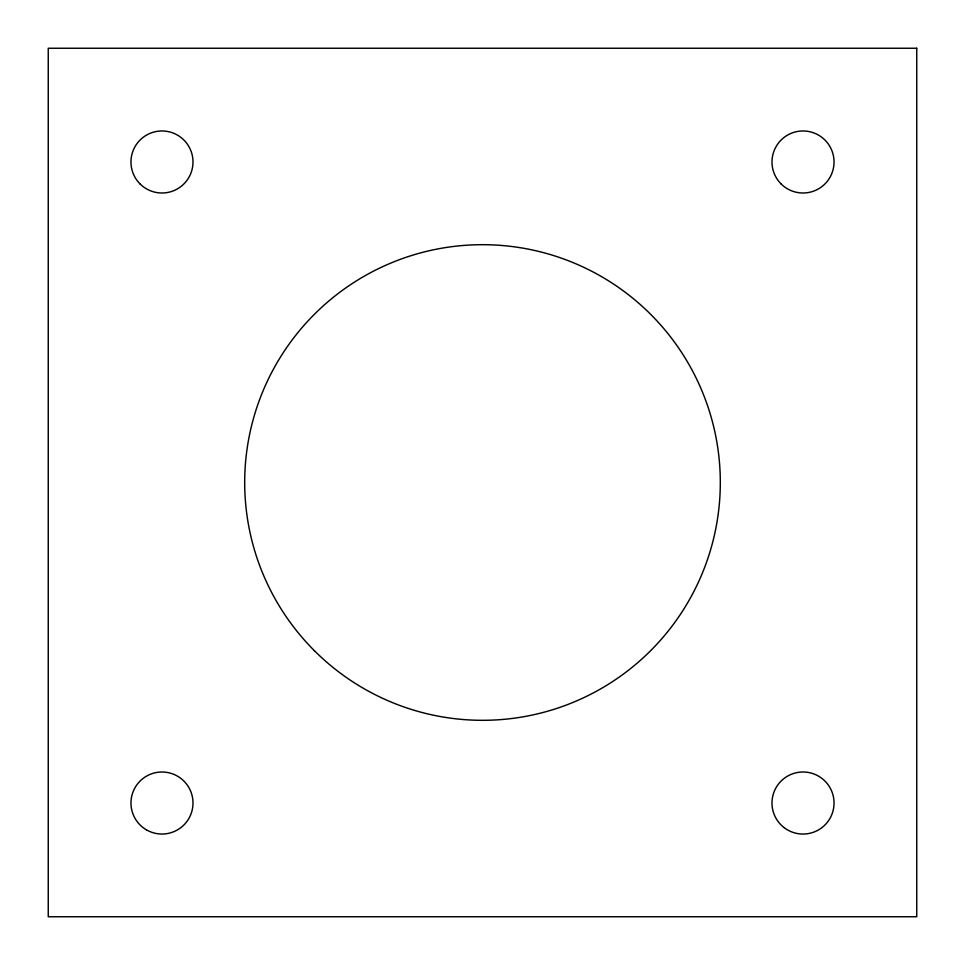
<?xml version="1.0" encoding="UTF-8"?>
<svg xmlns="http://www.w3.org/2000/svg" width="965" height="965" viewBox="0 0 965 965"><rect width="100%" height="100%" fill="white"/><g stroke="black" fill="none" stroke-linecap="round" stroke-linejoin="round"><path stroke-width="1.45" d="M916.75 48.25L48.25 48.25L48.25 916.75L916.75 916.75L916.75 48.25M140.046 183.917A31.013 31.013 0 0 0 191.939 170.009A31.013 31.013 0 0 0 153.954 132.024A31.013 31.013 0 0 0 140.046 183.917M781.083 183.917A31.013 31.013 0 0 0 832.976 170.009A31.013 31.013 0 0 0 794.991 132.024A31.013 31.013 0 0 0 781.083 183.917M314.349 650.651A237.8 237.8 0 0 0 712.206 544.043A237.8 237.8 0 0 0 420.957 252.794A237.8 237.8 0 0 0 314.349 650.651M784.038 827.56A31.013 31.013 0 0 0 833.76 807.186A31.013 31.013 0 0 0 791.252 774.316A31.013 31.013 0 0 0 784.038 827.56M146.475 829.876A31.013 31.013 0 0 0 193 803.013A31.013 31.013 0 0 0 146.475 776.162A31.013 31.013 0 0 0 146.475 829.876"/></g></svg>
